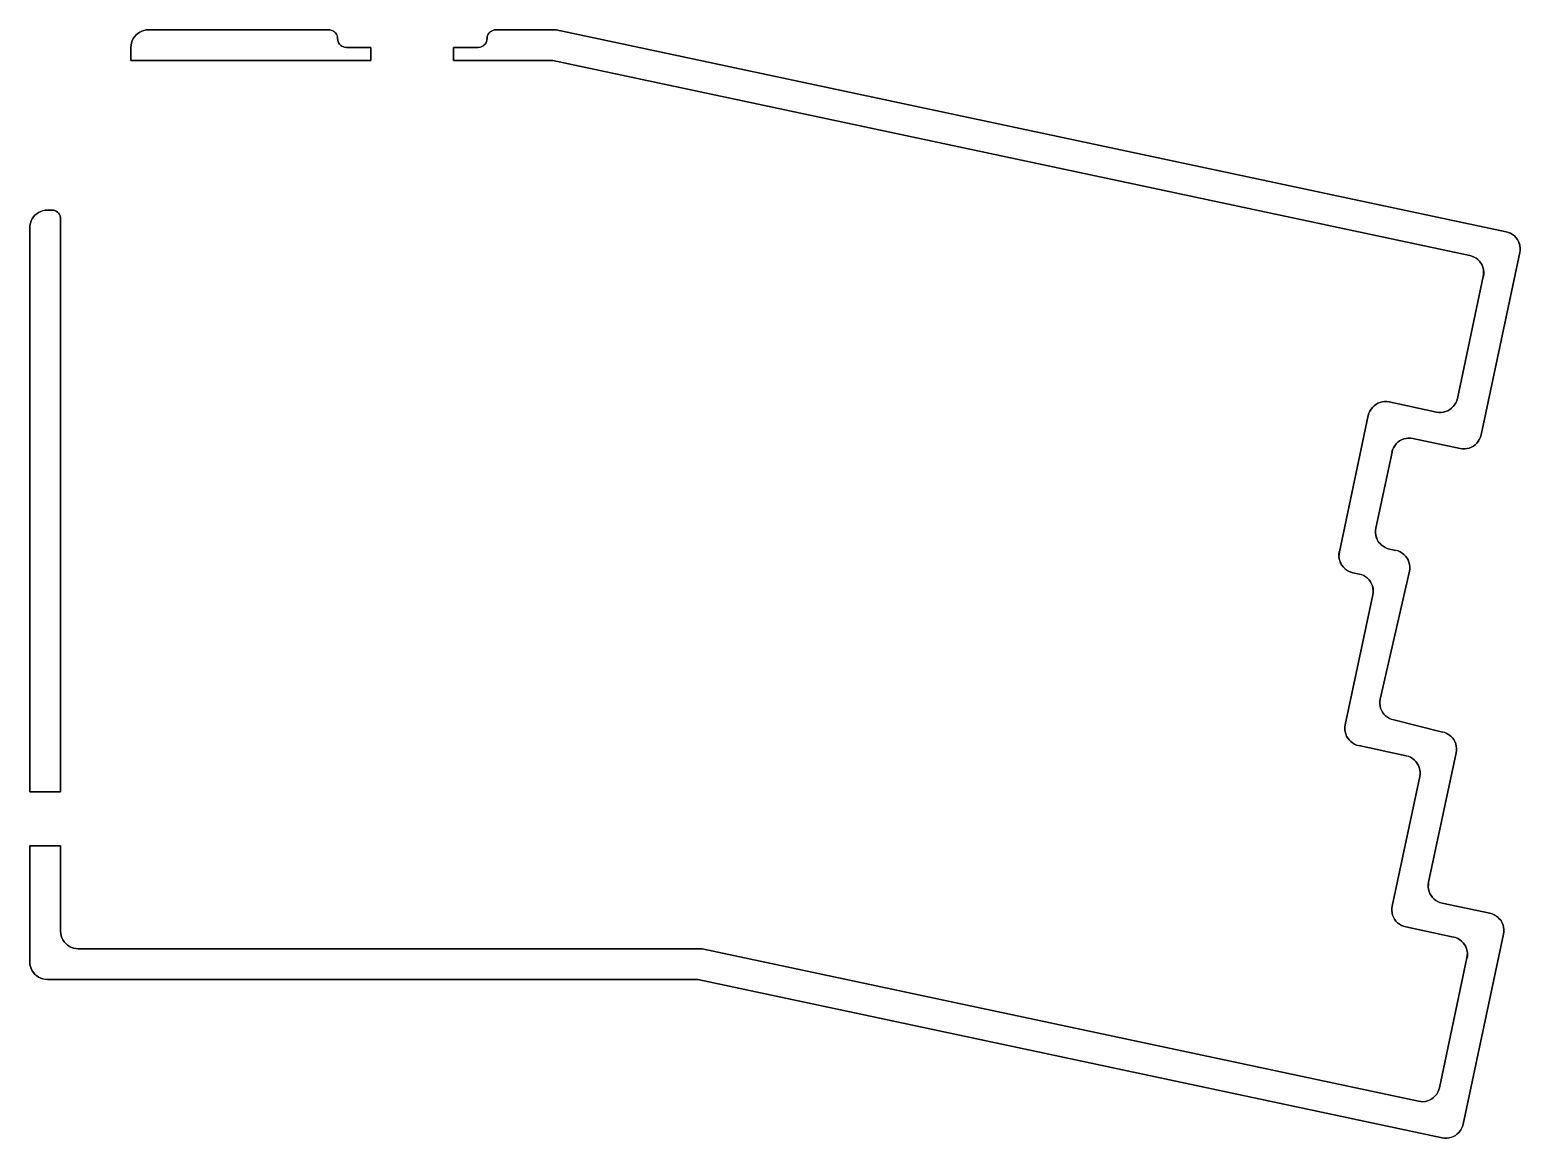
# Model space of a CAD drawing. Extents: x 11 to 426, y -338 to -15.
# Drawn here: x 11.5 to 181, y -337.6 to -211.5 of the extents above; entities that cross this region are included whole.
import ezdxf

# ---------------------------------------------------------------- set-up
doc = ezdxf.new("R2010")
doc.units = 0
doc.layers.add('BLACK', color=7, linetype='CONTINUOUS')

msp = doc.modelspace()

# ---------------------------------------------------------------- linework, layer by layer
at = {"layer": 'BLACK', "linetype": 'CONTINUOUS'}
for p, q in [((23.7799, -211.91), (23.9979, -211.764)), ((24, -211.768), (23.7824, -211.913)), ((23.9979, -211.764), (24.233, -211.648)), ((24.2346, -211.652), (24, -211.768)), ((24.233, -211.648), (24.4813, -211.564)), ((24.4823, -211.568), (24.2346, -211.652)), ((24.4813, -211.564), (24.7384, -211.513)), ((24.7389, -211.517), (24.4823, -211.568)), ((24.7384, -211.513), (25, -211.496)), ((25, -211.5), (24.7389, -211.517)), ((25, -211.5), (24.9999, -211.5)), ((24.9999, -211.5), (25, -211.5)), ((25, -211.496), (25, -211.5)), ((25, -211.5), (25, -211.5)), ((25, -211.5), (45.5, -211.5)), ((45.5, -211.5), (25, -211.5)), ((25, -211.5), (25, -211.5)), ((45.5, -211.5), (45.5, -211.496)), ((45.5, -211.496), (45.6743, -211.511)), ((45.6737, -211.515), (45.5, -211.5)), ((45.5, -211.5), (45.5, -211.5)), ((45.5, -211.5), (45.5, -211.5)), ((45.5, -211.5), (45.5, -211.5)), ((45.5, -211.5), (45.5, -211.5)), ((45.842, -211.56), (45.6737, -211.515)), ((45.6743, -211.511), (45.8433, -211.557)), ((46, -211.634), (45.842, -211.56)), ((45.8433, -211.557), (46.0019, -211.631)), ((46.1428, -211.734), (46, -211.634)), ((46.0019, -211.631), (46.1452, -211.731)), ((46.2661, -211.857), (46.1428, -211.734)), ((46.1452, -211.731), (46.2689, -211.855)), ((46.3661, -212), (46.2661, -211.857)), ((46.2689, -211.855), (46.3693, -211.998)), ((63.6307, -211.998), (63.7311, -211.855)), ((63.7339, -211.857), (63.6339, -212)), ((63.7311, -211.855), (63.8548, -211.731)), ((63.8572, -211.734), (63.7339, -211.857)), ((63.8548, -211.731), (63.9981, -211.631)), ((64, -211.634), (63.8572, -211.734)), ((63.9981, -211.631), (64.1567, -211.557)), ((64.158, -211.56), (64, -211.634)), ((64.1567, -211.557), (64.3257, -211.511)), ((64.3263, -211.515), (64.158, -211.56)), ((64.3257, -211.511), (64.5, -211.496)), ((64.5, -211.5), (64.3263, -211.515)), ((64.5, -211.5), (64.4999, -211.5)), ((64.4999, -211.5), (64.5, -211.5)), ((64.5, -211.496), (64.5, -211.5)), ((64.5, -211.5), (64.5, -211.5)), ((64.5, -211.5), (64.5, -211.5)), ((64.5, -211.5), (71.36, -211.5)), ((71.36, -211.5), (64.5, -211.5)), ((71.36, -211.5), (71.36, -211.5)), ((71.36, -211.5), (71.36, -211.5)), ((71.36, -211.5), (179.422, -234.468)), ((179.422, -234.468), (71.36, -211.5)), ((22.9958, -213.5), (23.0129, -213.238)), ((22.9999, -213.5), (22.9958, -213.5)), ((23.0171, -213.239), (22.9999, -213.5)), ((22.9999, -215), (22.9999, -213.5)), ((22.9999, -213.5), (23, -213.5)), ((23, -213.5), (23, -213.5)), ((23, -213.5), (23, -213.5)), ((23, -213.5), (23, -213.5)), ((23, -213.5), (23, -215)), ((23.0129, -213.238), (23.0641, -212.981)), ((23.0681, -212.982), (23.0171, -213.239)), ((23.0641, -212.981), (23.1483, -212.733)), ((23.1522, -212.735), (23.0681, -212.982)), ((23.1483, -212.733), (23.2643, -212.498)), ((23.2679, -212.5), (23.1522, -212.735)), ((23.2643, -212.498), (23.4099, -212.28)), ((23.4133, -212.282), (23.2679, -212.5)), ((23.4099, -212.28), (23.5828, -212.083)), ((23.5858, -212.086), (23.4133, -212.282)), ((23.5828, -212.083), (23.7799, -211.91)), ((23.7824, -211.913), (23.5858, -212.086)), ((46.4397, -212.158), (46.3661, -212)), ((46.3693, -211.998), (46.4432, -212.157)), ((46.4849, -212.326), (46.4397, -212.158)), ((46.4432, -212.157), (46.4885, -212.326)), ((46.5, -212.5), (46.4849, -212.326)), ((46.4885, -212.326), (46.5038, -212.5)), ((46.5115, -212.674), (46.4962, -212.5)), ((46.4962, -212.5), (46.4999, -212.5)), ((46.4999, -212.5), (46.5151, -212.674)), ((46.5, -212.5), (46.4999, -212.5)), ((46.4999, -212.5), (46.5, -212.5)), ((46.5, -212.5), (46.5, -212.5)), ((46.5, -212.5), (46.5, -212.5)), ((46.5, -212.5), (46.5, -212.5)), ((46.5, -212.5), (46.5, -212.5)), ((46.5, -212.5), (46.5, -212.5)), ((46.5, -212.5), (46.5, -212.5)), ((46.5038, -212.5), (46.5, -212.5)), ((46.5568, -212.843), (46.5115, -212.674)), ((46.5151, -212.674), (46.5603, -212.842)), ((46.6307, -213.002), (46.5568, -212.843)), ((46.5603, -212.842), (46.6339, -213)), ((46.7311, -213.145), (46.6307, -213.002)), ((46.6339, -213), (46.7339, -213.143)), ((46.8548, -213.269), (46.7311, -213.145)), ((46.7339, -213.143), (46.8572, -213.266)), ((46.9981, -213.369), (46.8548, -213.269)), ((46.8572, -213.266), (47, -213.366)), ((47.1567, -213.443), (46.9981, -213.369)), ((47, -213.366), (47.158, -213.44)), ((47.3257, -213.489), (47.1567, -213.443)), ((47.158, -213.44), (47.3263, -213.485)), ((47.5, -213.504), (47.3257, -213.489)), ((47.3263, -213.485), (47.5, -213.5)), ((47.5, -213.5), (47.4999, -213.5)), ((47.4999, -213.5), (47.5, -213.5)), ((50.2999, -213.5), (47.5, -213.5)), ((47.5, -213.5), (47.5, -213.5)), ((47.5, -213.5), (47.5, -213.5)), ((47.5, -213.5), (50.3, -213.5)), ((47.5, -213.5), (47.5, -213.504)), ((50.2999, -215), (50.2999, -213.5)), ((50.3, -213.5), (50.3, -213.5)), ((50.3, -213.5), (50.3, -213.5)), ((50.3, -213.5), (50.3, -215)), ((59.6999, -215), (59.6999, -213.5)), ((59.6999, -213.5), (59.7, -213.5)), ((59.7, -213.5), (59.7, -213.5)), ((59.7, -213.5), (62.5, -213.5)), ((62.5, -213.5), (59.7, -213.5)), ((59.7, -213.5), (59.7, -215)), ((62.5, -213.5), (62.6737, -213.485)), ((62.6743, -213.489), (62.5, -213.504)), ((62.5, -213.5), (62.5, -213.5)), ((62.5, -213.5), (62.5, -213.5)), ((62.5, -213.5), (62.5, -213.5)), ((62.5, -213.5), (62.5, -213.5)), ((62.5, -213.504), (62.5, -213.5)), ((62.6737, -213.485), (62.842, -213.44)), ((62.8433, -213.443), (62.6743, -213.489)), ((62.842, -213.44), (63, -213.366)), ((63.0019, -213.369), (62.8433, -213.443)), ((63, -213.366), (63.1428, -213.266)), ((63.1452, -213.269), (63.0019, -213.369)), ((63.1428, -213.266), (63.2661, -213.143)), ((63.2689, -213.145), (63.1452, -213.269)), ((63.2661, -213.143), (63.3661, -213)), ((63.3693, -213.002), (63.2689, -213.145)), ((63.3661, -213), (63.4397, -212.842)), ((63.4432, -212.843), (63.3693, -213.002)), ((63.4397, -212.842), (63.4849, -212.674)), ((63.4885, -212.674), (63.4432, -212.843)), ((63.4849, -212.674), (63.5, -212.5)), ((63.5038, -212.5), (63.4885, -212.674)), ((63.4962, -212.5), (63.5115, -212.326)), ((63.4999, -212.5), (63.4962, -212.5)), ((63.5151, -212.326), (63.4999, -212.5)), ((63.5, -212.5), (63.4999, -212.5)), ((63.4999, -212.5), (63.5, -212.5)), ((63.5, -212.5), (63.5038, -212.5)), ((63.5, -212.5), (63.5, -212.5)), ((63.5, -212.5), (63.5, -212.5)), ((63.5, -212.5), (63.5, -212.5)), ((63.5, -212.5), (63.5, -212.5)), ((63.5, -212.5), (63.5, -212.5)), ((63.5, -212.5), (63.5, -212.5)), ((63.5115, -212.326), (63.5568, -212.157)), ((63.5603, -212.158), (63.5151, -212.326)), ((63.5568, -212.157), (63.6307, -211.998)), ((63.6339, -212), (63.5603, -212.158)), ((23, -215), (22.9999, -215)), ((23, -215), (50.2999, -215)), ((50.3, -215), (23, -215)), ((23, -215), (23, -215)), ((50.3, -215), (50.3, -215)), ((50.3, -215), (50.3, -215)), ((59.7, -215), (59.6999, -215)), ((59.7, -215), (71, -215)), ((71, -215), (59.7, -215)), ((59.7, -215), (59.7, -215)), ((71, -215), (71, -215)), ((71, -215), (71, -215)), ((71, -215), (175.271, -237.163)), ((175.271, -237.163), (71, -215)), ((12.4979, -232.264), (12.733, -232.148)), ((12.7346, -232.152), (12.5, -232.268)), ((12.733, -232.148), (12.9813, -232.064)), ((12.9823, -232.068), (12.7346, -232.152)), ((12.9813, -232.064), (13.2384, -232.013)), ((13.2389, -232.017), (12.9823, -232.068)), ((13.2384, -232.013), (13.5, -231.996)), ((13.5, -232), (13.2389, -232.017)), ((13.5, -231.996), (13.5, -232)), ((13.5, -232), (13.5, -232)), ((13.5, -232), (13.5, -232)), ((13.5, -232), (13.5, -232)), ((13.5, -232), (14, -232)), ((14, -232), (13.5, -232)), ((13.5, -232), (13.5, -232)), ((14, -232), (14, -231.996)), ((14, -231.996), (14.1743, -232.011)), ((14.1737, -232.015), (14, -232)), ((14, -232), (14, -232)), ((14, -232), (14, -232)), ((14, -232), (14, -232)), ((14, -232), (14, -232)), ((14.342, -232.06), (14.1737, -232.015)), ((14.1743, -232.011), (14.3433, -232.057)), ((14.5, -232.134), (14.342, -232.06)), ((14.3433, -232.057), (14.5019, -232.131)), ((14.6428, -232.234), (14.5, -232.134)), ((14.5019, -232.131), (14.6452, -232.231)), ((11.4958, -234), (11.5129, -233.738)), ((11.5171, -233.739), (11.5, -234)), ((11.5129, -233.738), (11.5641, -233.481)), ((11.5681, -233.482), (11.5171, -233.739)), ((11.5641, -233.481), (11.6483, -233.233)), ((11.6522, -233.235), (11.5681, -233.482)), ((11.6483, -233.233), (11.7643, -232.998)), ((11.7679, -233), (11.6522, -233.235)), ((11.7643, -232.998), (11.9099, -232.78)), ((11.9133, -232.782), (11.7679, -233)), ((11.9099, -232.78), (12.0828, -232.583)), ((12.0858, -232.586), (11.9133, -232.782)), ((12.0828, -232.583), (12.2799, -232.41)), ((12.2824, -232.413), (12.0858, -232.586)), ((12.2799, -232.41), (12.4979, -232.264)), ((12.5, -232.268), (12.2824, -232.413)), ((14.7661, -232.357), (14.6428, -232.234)), ((14.6452, -232.231), (14.7689, -232.355)), ((14.8661, -232.5), (14.7661, -232.357)), ((14.7689, -232.355), (14.8693, -232.498)), ((14.9397, -232.658), (14.8661, -232.5)), ((14.8693, -232.498), (14.9432, -232.657)), ((14.9849, -232.826), (14.9397, -232.658)), ((14.9432, -232.657), (14.9885, -232.826)), ((15, -233), (14.9849, -232.826)), ((14.9885, -232.826), (15.0038, -233)), ((15, -298.15), (15, -233)), ((15, -233), (15, -233)), ((15, -233), (15, -233)), ((15, -233), (15, -233)), ((15, -233), (15, -233)), ((15, -233), (15, -298.15)), ((15.0038, -233), (15, -233)), ((11.5, -234), (11.4958, -234)), ((11.5, -298.15), (11.5, -234)), ((11.5, -234), (11.5, -234)), ((11.5, -234), (11.5, -234)), ((11.5, -234), (11.5, -234)), ((11.5, -234), (11.5, -234)), ((11.5, -234), (11.5, -298.15)), ((179.422, -234.468), (179.423, -234.463)), ((179.674, -234.539), (179.422, -234.468)), ((179.422, -234.468), (179.422, -234.468)), ((179.422, -234.468), (179.422, -234.468)), ((179.422, -234.468), (179.422, -234.468)), ((179.422, -234.468), (179.422, -234.468)), ((179.423, -234.463), (179.675, -234.535)), ((179.914, -234.642), (179.674, -234.539)), ((179.675, -234.535), (179.916, -234.638)), ((180.139, -234.776), (179.914, -234.642)), ((179.916, -234.638), (180.141, -234.772)), ((180.344, -234.938), (180.139, -234.776)), ((180.141, -234.772), (180.347, -234.934)), ((180.527, -235.125), (180.344, -234.938)), ((180.347, -234.934), (180.53, -235.122)), ((180.683, -235.335), (180.527, -235.125)), ((180.53, -235.122), (180.687, -235.332)), ((180.811, -235.563), (180.683, -235.335)), ((180.687, -235.332), (180.815, -235.561)), ((180.908, -235.806), (180.811, -235.563)), ((180.815, -235.561), (180.912, -235.805)), ((175.271, -237.163), (175.271, -237.159)), ((175.271, -237.159), (175.524, -237.23)), ((175.522, -237.234), (175.271, -237.163)), ((175.271, -237.163), (175.271, -237.163)), ((175.271, -237.163), (175.271, -237.163)), ((175.271, -237.163), (175.271, -237.163)), ((175.271, -237.163), (175.271, -237.163)), ((175.763, -237.338), (175.522, -237.234)), ((175.524, -237.23), (175.765, -237.334)), ((176.554, -257.576), (180.962, -236.84)), ((180.962, -236.84), (176.555, -257.576)), ((180.972, -236.059), (180.908, -235.806)), ((180.912, -235.805), (180.977, -236.059)), ((180.962, -236.84), (181, -236.581)), ((180.962, -236.84), (180.962, -236.84)), ((180.962, -236.84), (180.962, -236.84)), ((180.962, -236.84), (180.962, -236.84)), ((180.962, -236.84), (180.962, -236.84)), ((180.966, -236.841), (180.962, -236.84)), ((180.962, -236.84), (180.962, -236.84)), ((181.004, -236.581), (180.966, -236.841)), ((181.003, -236.319), (180.972, -236.059)), ((180.977, -236.059), (181.007, -236.319)), ((181, -236.581), (181.003, -236.319)), ((181.007, -236.319), (181.004, -236.581)), ((175.988, -237.471), (175.763, -237.338)), ((175.765, -237.334), (175.99, -237.468)), ((176.193, -237.633), (175.988, -237.471)), ((175.99, -237.468), (176.196, -237.63)), ((176.376, -237.821), (176.193, -237.633)), ((176.196, -237.63), (176.379, -237.818)), ((176.532, -238.03), (176.376, -237.821)), ((176.379, -237.818), (176.536, -238.028)), ((176.66, -238.259), (176.532, -238.03)), ((176.536, -238.028), (176.664, -238.257)), ((176.757, -238.502), (176.66, -238.259)), ((176.664, -238.257), (176.761, -238.5)), ((176.821, -238.755), (176.757, -238.502)), ((176.761, -238.5), (176.825, -238.754)), ((176.852, -239.015), (176.821, -238.755)), ((176.825, -238.754), (176.856, -239.015)), ((173.859, -253.425), (176.811, -239.535)), ((176.811, -239.536), (173.859, -253.425)), ((176.811, -239.536), (176.849, -239.277)), ((176.811, -239.535), (176.811, -239.536)), ((176.811, -239.535), (176.811, -239.535)), ((176.811, -239.535), (176.811, -239.535)), ((176.811, -239.535), (176.811, -239.535)), ((176.815, -239.536), (176.811, -239.536)), ((176.853, -239.277), (176.815, -239.536)), ((176.849, -239.277), (176.852, -239.015)), ((176.856, -239.015), (176.853, -239.277)), ((164.201, -254.437), (164.389, -254.254)), ((164.392, -254.258), (164.205, -254.44)), ((164.389, -254.254), (164.599, -254.098)), ((164.602, -254.101), (164.392, -254.258)), ((164.599, -254.098), (164.828, -253.969)), ((164.83, -253.973), (164.602, -254.101)), ((164.828, -253.969), (165.072, -253.872)), ((165.073, -253.876), (164.83, -253.973)), ((165.072, -253.872), (165.326, -253.808)), ((165.326, -253.812), (165.073, -253.876)), ((165.326, -253.808), (165.586, -253.777)), ((165.586, -253.781), (165.326, -253.812)), ((165.586, -253.777), (165.848, -253.78)), ((165.848, -253.785), (165.586, -253.781)), ((165.848, -253.78), (166.108, -253.818)), ((166.107, -253.822), (165.848, -253.785)), ((166.108, -253.818), (166.107, -253.822)), ((166.107, -253.822), (166.107, -253.822)), ((166.107, -253.822), (166.107, -253.822)), ((166.107, -253.822), (166.107, -253.822)), ((166.107, -253.822), (171.487, -254.966)), ((171.487, -254.966), (166.107, -253.822)), ((166.107, -253.822), (166.107, -253.822)), ((173.389, -254.348), (173.551, -254.142)), ((173.554, -254.145), (173.392, -254.35)), ((173.551, -254.142), (173.684, -253.917)), ((173.688, -253.919), (173.554, -254.145)), ((173.684, -253.917), (173.788, -253.677)), ((173.792, -253.678), (173.688, -253.919)), ((173.788, -253.677), (173.859, -253.425)), ((173.863, -253.426), (173.792, -253.678)), ((173.859, -253.425), (173.863, -253.426)), ((173.859, -253.425), (173.859, -253.425)), ((173.859, -253.425), (173.859, -253.425)), ((173.859, -253.425), (173.859, -253.425)), ((173.859, -253.425), (173.859, -253.425)), ((163.735, -255.363), (160.439, -270.866)), ((160.439, -270.866), (163.735, -255.363)), ((163.73, -255.362), (163.802, -255.109)), ((163.735, -255.363), (163.73, -255.362)), ((163.806, -255.111), (163.735, -255.363)), ((163.735, -255.363), (163.735, -255.363)), ((163.735, -255.363), (163.735, -255.363)), ((163.735, -255.363), (163.735, -255.363)), ((163.735, -255.363), (163.735, -255.363)), ((163.802, -255.109), (163.905, -254.869)), ((163.909, -254.87), (163.806, -255.111)), ((163.905, -254.869), (164.039, -254.643)), ((164.043, -254.646), (163.909, -254.87)), ((164.039, -254.643), (164.201, -254.437)), ((164.205, -254.44), (164.043, -254.646)), ((171.486, -254.97), (171.487, -254.966)), ((171.745, -255.007), (171.486, -254.97)), ((171.487, -254.966), (171.487, -254.966)), ((171.487, -254.966), (171.487, -254.966)), ((171.487, -254.966), (171.487, -254.966)), ((171.487, -254.966), (171.745, -255.003)), ((171.745, -255.003), (172.007, -255.007)), ((172.007, -255.011), (171.745, -255.007)), ((172.007, -255.007), (172.267, -254.976)), ((172.268, -254.98), (172.007, -255.011)), ((172.267, -254.976), (172.52, -254.912)), ((172.522, -254.916), (172.268, -254.98)), ((172.52, -254.912), (172.763, -254.815)), ((172.765, -254.818), (172.522, -254.916)), ((172.763, -254.815), (172.992, -254.687)), ((172.994, -254.69), (172.765, -254.818)), ((172.992, -254.687), (173.201, -254.53)), ((173.204, -254.533), (172.994, -254.69)), ((173.201, -254.53), (173.389, -254.348)), ((173.392, -254.35), (173.204, -254.533)), ((176.484, -257.828), (176.555, -257.576)), ((176.559, -257.577), (176.487, -257.83)), ((176.555, -257.576), (176.554, -257.576)), ((176.554, -257.576), (176.554, -257.576)), ((176.554, -257.576), (176.554, -257.576)), ((176.555, -257.576), (176.555, -257.576)), ((176.555, -257.576), (176.559, -257.577)), ((166.426, -259.513), (166.497, -259.261)), ((166.501, -259.262), (166.43, -259.514)), ((166.497, -259.261), (166.601, -259.02)), ((166.605, -259.022), (166.501, -259.262)), ((166.601, -259.02), (166.735, -258.794)), ((166.738, -258.797), (166.605, -259.022)), ((166.735, -258.794), (166.897, -258.589)), ((166.9, -258.591), (166.738, -258.797)), ((166.897, -258.589), (167.085, -258.406)), ((167.088, -258.409), (166.9, -258.591)), ((167.085, -258.406), (167.295, -258.249)), ((167.297, -258.252), (167.088, -258.409)), ((167.295, -258.249), (167.524, -258.121)), ((167.526, -258.125), (167.297, -258.252)), ((167.524, -258.121), (167.767, -258.024)), ((167.769, -258.028), (167.526, -258.125)), ((167.767, -258.024), (168.021, -257.959)), ((168.022, -257.963), (167.769, -258.028)), ((168.021, -257.959), (168.282, -257.928)), ((168.282, -257.932), (168.022, -257.963)), ((168.282, -257.928), (168.544, -257.932)), ((168.544, -257.936), (168.282, -257.932)), ((168.544, -257.932), (168.803, -257.969)), ((168.803, -257.973), (168.544, -257.936)), ((168.803, -257.969), (168.803, -257.973)), ((168.803, -257.973), (174.182, -259.117)), ((174.182, -259.117), (168.803, -257.973)), ((168.803, -257.973), (168.803, -257.973)), ((168.803, -257.973), (168.803, -257.973)), ((168.803, -257.973), (168.803, -257.973)), ((174.181, -259.121), (174.182, -259.117)), ((174.441, -259.159), (174.181, -259.121)), ((174.182, -259.117), (174.182, -259.117)), ((174.182, -259.117), (174.182, -259.117)), ((174.182, -259.117), (174.182, -259.117)), ((174.182, -259.117), (174.182, -259.117)), ((174.182, -259.117), (174.441, -259.154)), ((174.441, -259.154), (174.703, -259.158)), ((174.703, -259.162), (174.441, -259.159)), ((174.703, -259.158), (174.963, -259.127)), ((174.963, -259.131), (174.703, -259.162)), ((174.963, -259.127), (175.216, -259.063)), ((175.218, -259.067), (174.963, -259.131)), ((175.216, -259.063), (175.459, -258.966)), ((175.461, -258.97), (175.218, -259.067)), ((175.459, -258.966), (175.687, -258.838)), ((175.69, -258.841), (175.461, -258.97)), ((175.687, -258.838), (175.897, -258.681)), ((175.9, -258.685), (175.69, -258.841)), ((175.897, -258.681), (176.085, -258.499)), ((176.088, -258.502), (175.9, -258.685)), ((176.085, -258.499), (176.246, -258.293)), ((176.25, -258.296), (176.088, -258.502)), ((176.246, -258.293), (176.38, -258.069)), ((176.384, -258.07), (176.25, -258.296)), ((176.38, -258.069), (176.484, -257.828)), ((176.487, -257.83), (176.384, -258.07)), ((166.43, -259.514), (164.59, -268.17)), ((164.59, -268.17), (166.43, -259.514)), ((166.43, -259.514), (166.426, -259.513)), ((166.43, -259.514), (166.43, -259.514)), ((166.43, -259.514), (166.43, -259.514)), ((166.43, -259.514), (166.43, -259.514)), ((166.43, -259.514), (166.43, -259.514)), ((164.545, -268.691), (164.549, -268.429)), ((164.576, -268.952), (164.545, -268.691)), ((164.549, -268.429), (164.586, -268.17)), ((164.553, -268.429), (164.549, -268.691)), ((164.549, -268.691), (164.58, -268.951)), ((164.59, -268.17), (164.553, -268.429)), ((164.641, -269.206), (164.576, -268.952)), ((164.58, -268.951), (164.645, -269.204)), ((164.586, -268.17), (164.59, -268.17)), ((164.59, -268.17), (164.59, -268.17)), ((164.59, -268.17), (164.59, -268.17)), ((164.59, -268.17), (164.59, -268.17)), ((164.738, -269.449), (164.641, -269.206)), ((164.645, -269.204), (164.742, -269.447)), ((164.866, -269.678), (164.738, -269.449)), ((164.742, -269.447), (164.869, -269.676)), ((160.394, -271.387), (160.397, -271.125)), ((160.397, -271.125), (160.435, -270.865)), ((160.402, -271.125), (160.398, -271.387)), ((160.439, -270.866), (160.402, -271.125)), ((160.435, -270.865), (160.439, -270.866)), ((160.439, -270.866), (160.439, -270.866)), ((160.439, -270.866), (160.439, -270.866)), ((160.439, -270.866), (160.439, -270.866)), ((160.439, -270.866), (160.439, -270.866)), ((165.023, -269.888), (164.866, -269.678)), ((164.869, -269.676), (165.026, -269.885)), ((165.206, -270.076), (165.023, -269.888)), ((165.026, -269.885), (165.208, -270.073)), ((165.412, -270.238), (165.206, -270.076)), ((165.208, -270.073), (165.414, -270.235)), ((165.637, -270.372), (165.412, -270.238)), ((165.414, -270.235), (165.639, -270.368)), ((165.878, -270.476), (165.637, -270.372)), ((165.639, -270.368), (165.879, -270.472)), ((166.13, -270.547), (165.878, -270.476)), ((165.879, -270.472), (166.131, -270.543)), ((166.131, -270.543), (166.13, -270.547)), ((166.131, -270.543), (166.131, -270.543)), ((166.131, -270.543), (166.131, -270.543)), ((166.131, -270.543), (166.131, -270.543)), ((166.131, -270.543), (166.131, -270.543)), ((166.131, -270.543), (166.865, -270.698)), ((166.864, -270.699), (166.131, -270.543)), ((166.865, -270.699), (166.864, -270.699)), ((166.864, -270.699), (166.864, -270.699)), ((166.865, -270.698), (166.865, -270.694)), ((166.865, -270.694), (167.118, -270.766)), ((167.116, -270.769), (166.865, -270.698)), ((166.865, -270.698), (166.865, -270.698)), ((166.865, -270.698), (166.865, -270.698)), ((166.865, -270.698), (166.865, -270.699)), ((166.865, -270.699), (166.865, -270.699)), ((167.357, -270.873), (167.116, -270.769)), ((167.118, -270.766), (167.359, -270.869)), ((167.582, -271.006), (167.357, -270.873)), ((167.359, -270.869), (167.584, -271.003)), ((167.787, -271.168), (167.582, -271.006)), ((167.584, -271.003), (167.79, -271.165)), ((167.97, -271.356), (167.787, -271.168)), ((167.79, -271.165), (167.973, -271.353)), ((160.425, -271.647), (160.394, -271.387)), ((160.398, -271.387), (160.429, -271.647)), ((160.489, -271.901), (160.425, -271.647)), ((160.429, -271.647), (160.493, -271.9)), ((160.587, -272.145), (160.489, -271.901)), ((160.493, -271.9), (160.59, -272.143)), ((160.715, -272.374), (160.587, -272.145)), ((160.59, -272.143), (160.718, -272.371)), ((160.871, -272.584), (160.715, -272.374)), ((160.718, -272.371), (160.875, -272.581)), ((161.054, -272.772), (160.871, -272.584)), ((160.875, -272.581), (161.057, -272.768)), ((161.26, -272.934), (161.054, -272.772)), ((161.057, -272.768), (161.263, -272.93)), ((168.126, -271.565), (167.97, -271.356)), ((167.973, -271.353), (168.13, -271.563)), ((168.254, -271.794), (168.126, -271.565)), ((168.13, -271.563), (168.258, -271.792)), ((168.351, -272.037), (168.254, -271.794)), ((168.258, -271.792), (168.355, -272.035)), ((168.415, -272.29), (168.351, -272.037)), ((168.355, -272.035), (168.419, -272.29)), ((168.405, -273.071), (168.443, -272.812)), ((168.447, -272.812), (168.409, -273.072)), ((168.446, -272.55), (168.415, -272.29)), ((168.419, -272.29), (168.45, -272.55)), ((168.443, -272.812), (168.446, -272.55)), ((168.45, -272.55), (168.447, -272.812)), ((161.486, -273.068), (161.26, -272.934)), ((161.263, -272.93), (161.488, -273.064)), ((161.726, -273.171), (161.486, -273.068)), ((161.488, -273.064), (161.728, -273.167)), ((161.979, -273.243), (161.726, -273.171)), ((161.728, -273.167), (161.98, -273.238)), ((161.98, -273.238), (161.979, -273.243)), ((161.98, -273.238), (161.98, -273.238)), ((161.98, -273.238), (161.98, -273.238)), ((161.98, -273.238), (161.98, -273.238)), ((161.98, -273.238), (161.98, -273.238)), ((161.98, -273.238), (162.713, -273.394)), ((162.713, -273.394), (161.98, -273.238)), ((162.713, -273.394), (162.714, -273.39)), ((162.965, -273.465), (162.713, -273.394)), ((162.713, -273.394), (162.713, -273.394)), ((162.713, -273.394), (162.713, -273.394)), ((162.713, -273.394), (162.713, -273.394)), ((162.713, -273.394), (162.713, -273.394)), ((162.713, -273.394), (162.713, -273.394)), ((162.713, -273.394), (162.713, -273.394)), ((162.714, -273.39), (162.967, -273.461)), ((163.205, -273.569), (162.965, -273.465)), ((162.967, -273.461), (163.207, -273.565)), ((163.43, -273.702), (163.205, -273.569)), ((163.207, -273.565), (163.433, -273.699)), ((163.636, -273.864), (163.43, -273.702)), ((163.433, -273.699), (163.639, -273.861)), ((163.818, -274.052), (163.636, -273.864)), ((163.639, -273.861), (163.822, -274.049)), ((163.975, -274.261), (163.818, -274.052)), ((163.822, -274.049), (163.978, -274.259)), ((164.103, -274.49), (163.975, -274.261)), ((163.978, -274.259), (164.106, -274.488)), ((164.2, -274.733), (164.103, -274.49)), ((164.106, -274.488), (164.204, -274.731)), ((165.079, -287.611), (168.405, -273.071)), ((168.405, -273.071), (165.079, -287.611)), ((168.405, -273.071), (168.405, -273.071)), ((168.405, -273.071), (168.405, -273.071)), ((168.405, -273.071), (168.405, -273.071)), ((168.405, -273.071), (168.405, -273.071)), ((168.405, -273.071), (168.405, -273.071)), ((168.405, -273.071), (168.405, -273.071)), ((168.405, -273.071), (168.405, -273.071)), ((168.405, -273.071), (168.405, -273.071)), ((168.409, -273.072), (168.405, -273.071)), ((161.114, -290.536), (164.254, -275.766)), ((164.254, -275.766), (161.114, -290.536)), ((164.264, -274.986), (164.2, -274.733)), ((164.204, -274.731), (164.268, -274.985)), ((164.254, -275.766), (164.291, -275.508)), ((164.254, -275.766), (164.254, -275.766)), ((164.254, -275.766), (164.254, -275.766)), ((164.254, -275.766), (164.254, -275.766)), ((164.254, -275.766), (164.254, -275.766)), ((164.254, -275.766), (164.254, -275.766)), ((164.254, -275.766), (164.254, -275.766)), ((164.258, -275.767), (164.254, -275.766)), ((164.296, -275.508), (164.258, -275.767)), ((164.295, -275.246), (164.264, -274.986)), ((164.268, -274.985), (164.299, -275.246)), ((164.291, -275.508), (164.295, -275.246)), ((164.299, -275.246), (164.296, -275.508)), ((165.034, -288.132), (165.038, -287.869)), ((165.065, -288.392), (165.034, -288.132)), ((165.038, -287.869), (165.075, -287.61)), ((165.042, -287.87), (165.038, -288.131)), ((165.038, -288.131), (165.069, -288.391)), ((165.079, -287.611), (165.042, -287.87)), ((165.075, -287.61), (165.079, -287.611)), ((165.079, -287.611), (165.079, -287.611)), ((165.079, -287.611), (165.079, -287.611)), ((165.079, -287.611), (165.079, -287.611)), ((165.079, -287.611), (165.079, -287.611)), ((165.079, -287.611), (165.079, -287.611)), ((165.079, -287.611), (165.079, -287.611)), ((165.13, -288.646), (165.065, -288.392)), ((165.069, -288.391), (165.134, -288.645)), ((165.227, -288.89), (165.13, -288.646)), ((165.134, -288.645), (165.231, -288.888)), ((165.355, -289.118), (165.227, -288.89)), ((165.231, -288.888), (165.358, -289.116)), ((165.512, -289.328), (165.355, -289.118)), ((165.358, -289.116), (165.515, -289.326)), ((165.695, -289.516), (165.512, -289.328)), ((165.515, -289.326), (165.697, -289.513)), ((165.901, -289.678), (165.695, -289.516)), ((165.697, -289.513), (165.903, -289.675)), ((166.126, -289.812), (165.901, -289.678)), ((165.903, -289.675), (166.128, -289.809)), ((166.367, -289.916), (166.126, -289.812)), ((166.128, -289.809), (166.368, -289.912)), ((161.069, -291.057), (161.073, -290.795)), ((161.1, -291.318), (161.069, -291.057)), ((161.073, -290.795), (161.11, -290.536)), ((161.077, -290.795), (161.073, -291.057)), ((161.073, -291.057), (161.104, -291.317)), ((161.114, -290.536), (161.077, -290.795)), ((161.164, -291.572), (161.1, -291.318)), ((161.104, -291.317), (161.168, -291.57)), ((161.11, -290.536), (161.114, -290.536)), ((161.114, -290.536), (161.114, -290.537)), ((161.114, -290.537), (161.114, -290.536)), ((161.114, -290.537), (161.114, -290.537)), ((166.619, -289.987), (166.367, -289.916)), ((166.368, -289.912), (166.62, -289.983)), ((166.62, -289.983), (166.619, -289.987)), ((166.62, -289.983), (166.62, -289.983)), ((166.62, -289.983), (166.62, -289.983)), ((166.62, -289.983), (166.62, -289.983)), ((166.62, -289.983), (166.62, -289.983)), ((166.62, -289.983), (166.62, -289.983)), ((166.62, -289.983), (166.62, -289.983)), ((166.62, -289.983), (166.62, -289.983)), ((166.62, -289.983), (166.62, -289.983)), ((166.62, -289.983), (172.186, -291.356)), ((172.186, -291.356), (166.62, -289.983)), ((172.186, -291.356), (172.187, -291.352)), ((172.438, -291.427), (172.186, -291.356)), ((172.186, -291.356), (172.186, -291.356)), ((172.186, -291.356), (172.186, -291.356)), ((172.186, -291.356), (172.186, -291.356)), ((172.186, -291.356), (172.186, -291.356)), ((172.186, -291.356), (172.186, -291.356)), ((172.186, -291.356), (172.186, -291.356)), ((172.186, -291.356), (172.186, -291.356)), ((172.186, -291.356), (172.186, -291.356)), ((172.187, -291.352), (172.439, -291.423)), ((172.678, -291.53), (172.438, -291.427)), ((172.439, -291.423), (172.68, -291.527)), ((172.903, -291.664), (172.678, -291.53)), ((172.68, -291.527), (172.905, -291.661)), ((161.262, -291.815), (161.164, -291.572)), ((161.168, -291.57), (161.265, -291.813)), ((161.39, -292.044), (161.262, -291.815)), ((161.265, -291.813), (161.393, -292.042)), ((161.547, -292.254), (161.39, -292.044)), ((161.393, -292.042), (161.55, -292.251)), ((161.73, -292.442), (161.547, -292.254)), ((161.55, -292.251), (161.732, -292.439)), ((161.935, -292.604), (161.73, -292.442)), ((161.732, -292.439), (161.938, -292.601)), ((162.161, -292.738), (161.935, -292.604)), ((161.938, -292.601), (162.163, -292.734)), ((162.402, -292.842), (162.161, -292.738)), ((162.163, -292.734), (162.403, -292.838)), ((162.654, -292.913), (162.402, -292.842)), ((162.403, -292.838), (162.655, -292.909)), ((162.655, -292.909), (162.654, -292.913)), ((168.035, -294.052), (162.655, -292.909)), ((162.655, -292.909), (162.655, -292.909)), ((162.655, -292.909), (162.655, -292.909)), ((162.655, -292.909), (162.655, -292.909)), ((162.655, -292.909), (162.655, -292.909)), ((162.655, -292.909), (168.035, -294.052)), ((173.108, -291.826), (172.903, -291.664)), ((172.905, -291.661), (173.111, -291.823)), ((173.291, -292.014), (173.108, -291.826)), ((173.111, -291.823), (173.294, -292.011)), ((173.447, -292.223), (173.291, -292.014)), ((173.294, -292.011), (173.451, -292.221)), ((173.575, -292.452), (173.447, -292.223)), ((173.451, -292.221), (173.579, -292.45)), ((173.672, -292.695), (173.575, -292.452)), ((173.579, -292.45), (173.676, -292.693)), ((173.737, -292.948), (173.672, -292.695)), ((173.676, -292.693), (173.741, -292.947)), ((173.767, -293.208), (173.737, -292.948)), ((173.741, -292.947), (173.772, -293.208)), ((173.764, -293.469), (173.767, -293.208)), ((173.772, -293.208), (173.768, -293.47)), ((168.035, -294.048), (168.288, -294.119)), ((168.035, -294.052), (168.035, -294.048)), ((168.286, -294.123), (168.035, -294.052)), ((168.035, -294.052), (168.035, -294.052)), ((168.035, -294.052), (168.035, -294.052)), ((168.035, -294.052), (168.035, -294.052)), ((168.035, -294.052), (168.035, -294.052)), ((168.035, -294.052), (168.035, -294.052)), ((168.035, -294.052), (168.035, -294.052)), ((168.527, -294.226), (168.286, -294.123)), ((168.288, -294.119), (168.529, -294.223)), ((168.752, -294.36), (168.527, -294.226)), ((168.529, -294.223), (168.754, -294.357)), ((168.957, -294.522), (168.752, -294.36)), ((168.754, -294.357), (168.96, -294.519)), ((169.14, -294.709), (168.957, -294.522)), ((168.96, -294.519), (169.143, -294.707)), ((169.296, -294.919), (169.14, -294.709)), ((169.143, -294.707), (169.3, -294.917)), ((169.424, -295.147), (169.296, -294.919)), ((169.3, -294.917), (169.428, -295.146)), ((170.597, -308.45), (173.726, -293.728)), ((173.726, -293.728), (170.597, -308.45)), ((173.726, -293.728), (173.764, -293.469)), ((173.726, -293.728), (173.726, -293.728)), ((173.726, -293.728), (173.726, -293.728)), ((173.726, -293.728), (173.726, -293.728)), ((173.726, -293.728), (173.726, -293.728)), ((173.73, -293.729), (173.726, -293.728)), ((173.768, -293.47), (173.73, -293.729)), ((169.575, -296.424), (166.446, -311.145)), ((166.446, -311.145), (169.575, -296.424)), ((169.521, -295.39), (169.424, -295.147)), ((169.428, -295.146), (169.525, -295.389)), ((169.585, -295.644), (169.521, -295.39)), ((169.525, -295.389), (169.589, -295.643)), ((169.575, -296.424), (169.613, -296.165)), ((169.579, -296.425), (169.575, -296.424)), ((169.575, -296.424), (169.575, -296.424)), ((169.575, -296.424), (169.575, -296.424)), ((169.575, -296.424), (169.575, -296.424)), ((169.617, -296.166), (169.579, -296.425)), ((169.616, -295.904), (169.585, -295.644)), ((169.589, -295.643), (169.62, -295.904)), ((169.613, -296.165), (169.616, -295.904)), ((169.62, -295.904), (169.617, -296.166)), ((11.5, -298.15), (11.5, -298.15)), ((11.5, -298.15), (15, -298.15)), ((15, -298.15), (11.5, -298.15)), ((11.5, -298.15), (11.5, -298.15)), ((15, -298.15), (15, -298.15)), ((15, -298.15), (15, -298.15)), ((11.5, -317.5), (11.4999, -304.3)), ((11.4999, -304.3), (11.5, -304.3)), ((15, -304.3), (11.5, -304.3)), ((11.5, -304.3), (11.5, -317.5)), ((11.5, -304.3), (11.5, -304.3)), ((11.5, -304.3), (15, -304.3)), ((15, -304.3), (15, -304.3)), ((15, -304.3), (15, -314)), ((15, -314), (15, -304.3)), ((15, -304.3), (15, -304.3)), ((170.555, -308.708), (170.593, -308.449)), ((170.597, -308.45), (170.56, -308.708)), ((170.593, -308.449), (170.597, -308.45)), ((170.597, -308.45), (170.597, -308.45)), ((170.597, -308.45), (170.597, -308.45)), ((170.597, -308.45), (170.597, -308.45)), ((170.552, -308.97), (170.555, -308.708)), ((170.583, -309.231), (170.552, -308.97)), ((170.56, -308.708), (170.556, -308.97)), ((170.556, -308.97), (170.587, -309.23)), ((170.647, -309.485), (170.583, -309.231)), ((170.587, -309.23), (170.651, -309.483)), ((170.745, -309.728), (170.647, -309.485)), ((170.651, -309.483), (170.748, -309.726)), ((170.873, -309.957), (170.745, -309.728)), ((170.748, -309.726), (170.876, -309.955)), ((171.029, -310.167), (170.873, -309.957)), ((170.876, -309.955), (171.033, -310.164)), ((171.212, -310.355), (171.029, -310.167)), ((171.033, -310.164), (171.215, -310.352)), ((166.401, -311.666), (166.404, -311.404)), ((166.432, -311.926), (166.401, -311.666)), ((166.404, -311.404), (166.442, -311.144)), ((166.408, -311.404), (166.405, -311.666)), ((166.405, -311.666), (166.436, -311.926)), ((166.446, -311.145), (166.408, -311.404)), ((166.442, -311.144), (166.446, -311.145)), ((166.446, -311.145), (166.446, -311.145)), ((166.446, -311.145), (166.446, -311.145)), ((166.446, -311.145), (166.446, -311.145)), ((171.418, -310.517), (171.212, -310.355)), ((171.215, -310.352), (171.421, -310.514)), ((171.644, -310.651), (171.418, -310.517)), ((171.421, -310.514), (171.645, -310.647)), ((171.884, -310.755), (171.644, -310.651)), ((171.645, -310.647), (171.886, -310.751)), ((172.137, -310.826), (171.884, -310.755)), ((171.886, -310.751), (172.138, -310.822)), ((172.138, -310.822), (172.137, -310.826)), ((177.566, -311.976), (172.138, -310.822)), ((172.138, -310.822), (172.138, -310.822)), ((172.138, -310.822), (172.138, -310.822)), ((172.138, -310.822), (172.138, -310.822)), ((172.138, -310.822), (172.138, -310.822)), ((172.138, -310.822), (177.566, -311.975)), ((166.496, -312.18), (166.432, -311.926)), ((166.436, -311.926), (166.5, -312.179)), ((166.593, -312.424), (166.496, -312.18)), ((166.5, -312.179), (166.597, -312.422)), ((166.721, -312.653), (166.593, -312.424)), ((166.597, -312.422), (166.725, -312.65)), ((166.878, -312.863), (166.721, -312.653)), ((166.725, -312.65), (166.881, -312.86)), ((167.061, -313.051), (166.878, -312.863)), ((166.881, -312.86), (167.064, -313.047)), ((167.267, -313.213), (167.061, -313.051)), ((167.064, -313.047), (167.269, -313.209)), ((167.492, -313.347), (167.267, -313.213)), ((167.269, -313.209), (167.494, -313.343)), ((167.733, -313.45), (167.492, -313.347)), ((167.494, -313.343), (167.735, -313.446)), ((167.986, -313.522), (167.733, -313.45)), ((167.735, -313.446), (167.986, -313.518)), ((167.986, -313.518), (167.986, -313.517)), ((167.986, -313.517), (167.986, -313.517)), ((167.986, -313.517), (167.986, -313.517)), ((167.986, -313.517), (167.986, -313.517)), ((167.986, -313.517), (173.415, -314.671)), ((173.415, -314.671), (167.986, -313.518)), ((167.986, -313.518), (167.986, -313.522)), ((177.566, -311.975), (177.567, -311.971)), ((177.818, -312.047), (177.566, -311.975)), ((177.566, -311.975), (177.566, -311.976)), ((177.566, -311.976), (177.566, -311.976)), ((177.566, -311.976), (177.566, -311.976)), ((177.566, -311.976), (177.566, -311.976)), ((177.566, -311.976), (177.566, -311.976)), ((177.567, -311.971), (177.82, -312.043)), ((178.059, -312.15), (177.818, -312.047)), ((177.82, -312.043), (178.06, -312.146)), ((178.283, -312.284), (178.059, -312.15)), ((178.06, -312.146), (178.286, -312.28)), ((178.489, -312.446), (178.283, -312.284)), ((178.286, -312.28), (178.492, -312.442)), ((178.671, -312.633), (178.489, -312.446)), ((178.492, -312.442), (178.675, -312.63)), ((178.828, -312.843), (178.671, -312.633)), ((178.675, -312.63), (178.831, -312.84)), ((178.956, -313.071), (178.828, -312.843)), ((178.831, -312.84), (178.96, -313.069)), ((179.053, -313.314), (178.956, -313.071)), ((178.96, -313.069), (179.057, -313.312)), ((179.117, -313.567), (179.053, -313.314)), ((179.057, -313.312), (179.121, -313.567)), ((179.148, -313.827), (179.117, -313.567)), ((179.121, -313.567), (179.152, -313.827)), ((15.0129, -314.262), (14.9958, -314)), ((14.9958, -314), (15, -314)), ((15, -314), (15, -314)), ((15, -314), (15, -314)), ((15, -314), (15, -314)), ((15, -314), (15, -314)), ((15, -314), (15.0171, -314.261)), ((15.0641, -314.519), (15.0129, -314.262)), ((15.0171, -314.261), (15.0681, -314.518)), ((15.1483, -314.767), (15.0641, -314.519)), ((15.0681, -314.518), (15.1522, -314.765)), ((15.2643, -315.002), (15.1483, -314.767)), ((15.1522, -314.765), (15.2679, -315)), ((15.4099, -315.22), (15.2643, -315.002)), ((15.2679, -315), (15.4133, -315.218)), ((15.5828, -315.417), (15.4099, -315.22)), ((15.4133, -315.218), (15.5858, -315.414)), ((173.415, -314.671), (173.416, -314.667)), ((173.667, -314.742), (173.415, -314.671)), ((173.415, -314.671), (173.415, -314.671)), ((173.415, -314.671), (173.415, -314.671)), ((173.415, -314.671), (173.415, -314.671)), ((173.415, -314.671), (173.415, -314.671)), ((173.415, -314.671), (173.415, -314.671)), ((173.415, -314.671), (173.415, -314.671)), ((173.416, -314.667), (173.668, -314.738)), ((173.907, -314.846), (173.667, -314.742)), ((173.668, -314.738), (173.909, -314.842)), ((174.132, -314.979), (173.907, -314.846)), ((173.909, -314.842), (174.135, -314.976)), ((174.338, -315.141), (174.132, -314.979)), ((174.135, -314.976), (174.34, -315.138)), ((174.52, -315.329), (174.338, -315.141)), ((174.34, -315.138), (174.523, -315.326)), ((179.107, -314.348), (174.512, -335.965)), ((174.512, -335.965), (179.107, -314.348)), ((179.107, -314.348), (179.144, -314.089)), ((179.111, -314.349), (179.107, -314.348)), ((179.107, -314.348), (179.107, -314.348)), ((179.107, -314.348), (179.107, -314.348)), ((179.107, -314.348), (179.107, -314.348)), ((179.149, -314.089), (179.111, -314.349)), ((179.144, -314.089), (179.148, -313.827)), ((179.152, -313.827), (179.149, -314.089)), ((15.7799, -315.59), (15.5828, -315.417)), ((15.5858, -315.414), (15.7824, -315.587)), ((15.9979, -315.736), (15.7799, -315.59)), ((15.7824, -315.587), (16, -315.732)), ((16.233, -315.852), (15.9979, -315.736)), ((16, -315.732), (16.2346, -315.848)), ((16.4813, -315.936), (16.233, -315.852)), ((16.2346, -315.848), (16.4823, -315.932)), ((16.7384, -315.987), (16.4813, -315.936)), ((16.4823, -315.932), (16.7389, -315.983)), ((17, -316.004), (16.7384, -315.987)), ((16.7389, -315.983), (17, -316)), ((17, -316), (16.9999, -316)), ((16.9999, -316), (17, -316)), ((17, -316), (17, -316)), ((17, -316), (17, -316)), ((17, -316), (87.9644, -316)), ((87.9644, -316), (17, -316)), ((17, -316), (17, -316.004)), ((87.9644, -316), (87.9644, -316)), ((87.9644, -316), (87.9644, -316)), ((87.9644, -316), (169.444, -333.354)), ((169.444, -333.354), (87.9644, -316)), ((174.677, -315.538), (174.52, -315.329)), ((174.523, -315.326), (174.68, -315.536)), ((174.805, -315.767), (174.677, -315.538)), ((174.68, -315.536), (174.808, -315.765)), ((174.902, -316.01), (174.805, -315.767)), ((174.808, -315.765), (174.905, -316.008)), ((174.966, -316.263), (174.902, -316.01)), ((174.905, -316.008), (174.97, -316.262)), ((174.956, -317.043), (174.993, -316.785)), ((174.997, -316.785), (174.96, -317.044)), ((174.997, -316.523), (174.966, -316.263)), ((174.97, -316.262), (175.001, -316.523)), ((174.993, -316.785), (174.997, -316.523)), ((175.001, -316.523), (174.997, -316.785)), ((11.5129, -317.762), (11.4958, -317.5)), ((11.4958, -317.5), (11.5, -317.5)), ((11.5, -317.5), (11.5171, -317.761)), ((11.5, -317.5), (11.5, -317.5)), ((11.5, -317.5), (11.5, -317.5)), ((11.5, -317.5), (11.5, -317.5)), ((11.5, -317.5), (11.5, -317.5)), ((11.5641, -318.019), (11.5129, -317.762)), ((11.5171, -317.761), (11.5681, -318.018)), ((11.6483, -318.267), (11.5641, -318.019)), ((11.5681, -318.018), (11.6522, -318.265)), ((11.7643, -318.502), (11.6483, -318.267)), ((11.6522, -318.265), (11.7679, -318.5)), ((11.9099, -318.72), (11.7643, -318.502)), ((11.7679, -318.5), (11.9133, -318.718)), ((171.816, -331.814), (174.956, -317.043)), ((174.956, -317.043), (171.816, -331.814)), ((174.956, -317.043), (174.956, -317.043)), ((174.956, -317.043), (174.956, -317.043)), ((174.96, -317.044), (174.956, -317.043)), ((12.0828, -318.917), (11.9099, -318.72)), ((11.9133, -318.718), (12.0858, -318.914)), ((12.2799, -319.09), (12.0828, -318.917)), ((12.0858, -318.914), (12.2824, -319.087)), ((12.4979, -319.236), (12.2799, -319.09)), ((12.2824, -319.087), (12.5, -319.232)), ((12.733, -319.352), (12.4979, -319.236)), ((12.5, -319.232), (12.7346, -319.348)), ((12.9813, -319.436), (12.733, -319.352)), ((12.7346, -319.348), (12.9823, -319.432)), ((13.2384, -319.487), (12.9813, -319.436)), ((12.9823, -319.432), (13.2389, -319.483)), ((13.5, -319.504), (13.2384, -319.487)), ((13.2389, -319.483), (13.5, -319.5)), ((13.5, -319.5), (13.5, -319.5)), ((13.5, -319.5), (13.5, -319.5)), ((13.5, -319.5), (13.5, -319.5)), ((13.5, -319.5), (13.5, -319.5)), ((13.5, -319.5), (87.49, -319.5)), ((87.49, -319.5), (13.5, -319.5)), ((13.5, -319.5), (13.5, -319.504)), ((87.49, -319.5), (87.49, -319.5)), ((87.49, -319.5), (87.49, -319.5)), ((87.49, -319.5), (172.14, -337.505)), ((172.14, -337.505), (87.49, -319.5)), ((171.642, -332.306), (171.745, -332.065)), ((171.749, -332.067), (171.646, -332.308)), ((171.745, -332.065), (171.816, -331.814)), ((171.82, -331.814), (171.749, -332.067)), ((171.816, -331.814), (171.816, -331.814)), ((171.816, -331.814), (171.816, -331.814)), ((171.816, -331.814), (171.816, -331.814)), ((171.816, -331.814), (171.816, -331.814)), ((171.816, -331.814), (171.816, -331.814)), ((171.816, -331.814), (171.82, -331.814)), ((169.443, -333.358), (169.444, -333.354)), ((169.703, -333.396), (169.443, -333.358)), ((169.444, -333.354), (169.444, -333.354)), ((169.444, -333.354), (169.444, -333.354)), ((169.444, -333.354), (169.444, -333.354)), ((169.444, -333.354), (169.703, -333.392)), ((169.703, -333.392), (169.965, -333.395)), ((169.965, -333.399), (169.703, -333.396)), ((169.965, -333.395), (170.224, -333.364)), ((170.225, -333.368), (169.965, -333.399)), ((170.224, -333.364), (170.478, -333.3)), ((170.479, -333.304), (170.225, -333.368)), ((170.478, -333.3), (170.721, -333.203)), ((170.723, -333.207), (170.479, -333.304)), ((170.721, -333.203), (170.949, -333.075)), ((170.951, -333.079), (170.723, -333.207)), ((170.949, -333.075), (171.159, -332.919)), ((171.162, -332.922), (170.951, -333.079)), ((171.159, -332.919), (171.346, -332.736)), ((171.349, -332.739), (171.162, -332.922)), ((171.346, -332.736), (171.508, -332.531)), ((171.512, -332.533), (171.349, -332.739)), ((171.508, -332.531), (171.642, -332.306)), ((171.646, -332.308), (171.512, -332.533)), ((173.417, -337.354), (173.645, -337.226)), ((173.647, -337.23), (173.419, -337.358)), ((173.645, -337.226), (173.855, -337.07)), ((173.857, -337.073), (173.647, -337.23)), ((173.855, -337.07), (174.042, -336.887)), ((174.045, -336.89), (173.857, -337.073)), ((174.042, -336.887), (174.204, -336.682)), ((174.207, -336.684), (174.045, -336.89)), ((174.204, -336.682), (174.338, -336.457)), ((174.341, -336.459), (174.207, -336.684)), ((174.338, -336.457), (174.441, -336.217)), ((174.445, -336.218), (174.341, -336.459)), ((174.441, -336.217), (174.512, -335.965)), ((174.516, -335.966), (174.445, -336.218)), ((174.512, -335.965), (174.516, -335.966)), ((174.512, -335.965), (174.512, -335.965)), ((174.512, -335.965), (174.512, -335.965)), ((174.512, -335.965), (174.512, -335.965)), ((174.512, -335.965), (174.512, -335.965)), ((172.139, -337.509), (172.14, -337.505)), ((172.398, -337.547), (172.139, -337.509)), ((172.14, -337.505), (172.399, -337.543)), ((172.14, -337.505), (172.14, -337.505)), ((172.14, -337.505), (172.14, -337.505)), ((172.14, -337.505), (172.14, -337.505)), ((172.14, -337.505), (172.14, -337.505)), ((172.661, -337.55), (172.398, -337.547)), ((172.399, -337.543), (172.66, -337.546)), ((172.66, -337.546), (172.92, -337.515)), ((172.921, -337.52), (172.661, -337.55)), ((172.92, -337.515), (173.174, -337.451)), ((173.175, -337.455), (172.921, -337.52)), ((173.174, -337.451), (173.417, -337.354)), ((173.419, -337.358), (173.175, -337.455))]:
    msp.add_line(p, q, dxfattribs=at)

doc.saveas('drawing.dxf')
